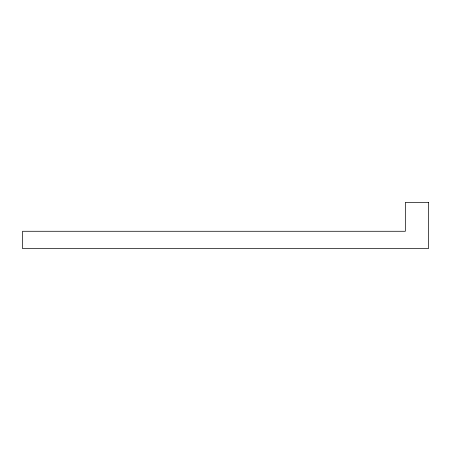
<?xml version="1.0" encoding="UTF-8"?>
<svg xmlns="http://www.w3.org/2000/svg" width="451" height="451" viewBox="0 0 451 451"><rect width="100%" height="100%" fill="white"/><g stroke="black" fill="none" stroke-linecap="round" stroke-linejoin="round"><path stroke-width="0.68" d="M428.45 202.386L405.336 202.386L405.336 231.278L22.55 231.278L22.55 248.614L428.45 248.614L428.45 202.386"/></g></svg>
